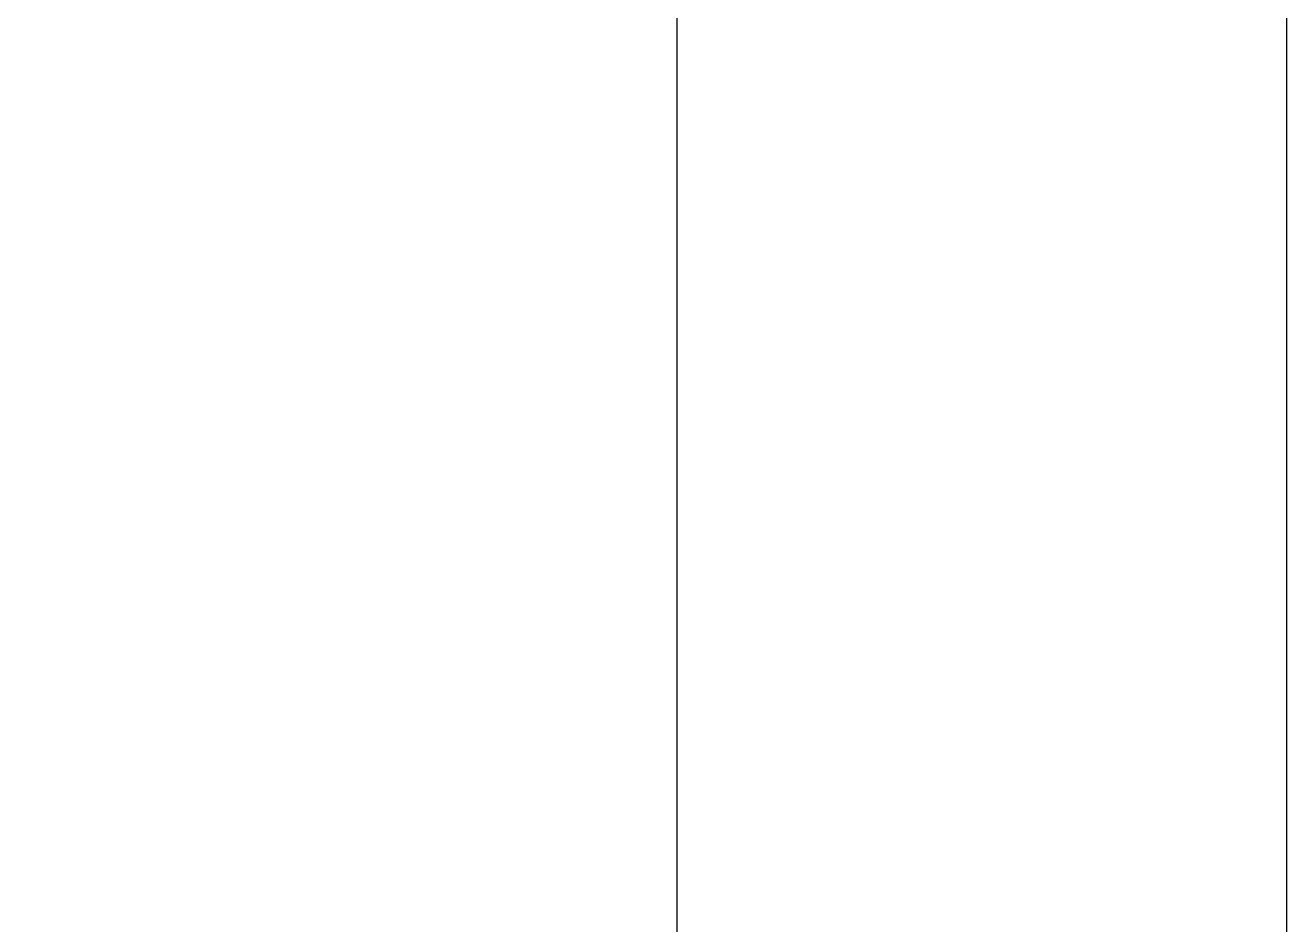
# Model space of a CAD drawing. Header units: metres. Extents: x 15 to 289345, y 11 to 2013011.
# Drawn here: x 289165.4 to 289344.8, y 2011845.8 to 2011973.6 of the extents above; entities that cross this region are included whole.
import ezdxf

# ---------------------------------------------------------------- set-up
doc = ezdxf.new("R2010")
doc.units = ezdxf.units.M
doc.header["$MEASUREMENT"] = 0
doc.layers.add('IMAGE', color=134, linetype='Continuous')
picture_1 = doc.add_image_def('image1.tif', size_in_pixel=(4600, 6531))

msp = doc.modelspace()

# ---------------------------------------------------------------- linework, layer by layer
msp.add_lwpolyline([(288663.8980863475, 2011640.496153334), (289344.8062901535, 2011640.496153334), (289344.8062901535, 2012489.547969583), (288663.8980863475, 2012489.547969583)], close=True)

# ---------------------------------------------------------------- pictures from other files: only their frames are drawn
at = {"layer": 'IMAGE'}
image = msp.add_image(picture_1, insert=(288673.8980863475, 2011650.496153334), size_in_units=(584.2, 829.437), dxfattribs=at)
image.dxf.flags = 7

doc.saveas('drawing.dxf')
